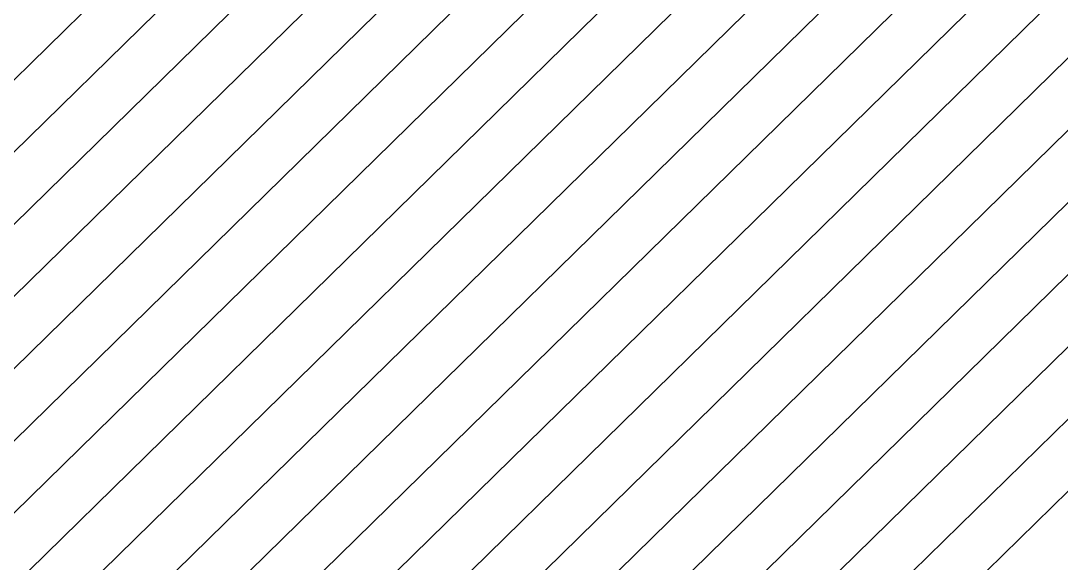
# Model space of a CAD drawing. Extents: x 7084 to 11035, y 13750 to 16729.
# Drawn here: x 8652.69 to 8659.68, y 15527.98 to 15531.62 of the extents above; entities that cross this region are included whole.
import ezdxf

# ---------------------------------------------------------------- set-up
doc = ezdxf.new("R2010")
doc.units = 0
doc.layers.add('Default', color=7, linetype='Continuous')

msp = doc.modelspace()

# ---------------------------------------------------------------- linework, layer by layer
at = {"layer": 'Default'}
for points in [[(8280.4082, 15247.6464), (8462.7632, 15343.0448), (8490.1143, 15341.4101), (8527.7496, 15419.369), (8602.1241, 15430.8112), (8634.383, 15476.5113), (8689.6872, 15449.8127), (8735.2345, 15437.9365), (8784.0917, 15468.4722), (8734.0431, 15529.1157), (8705.8166, 15501.4742), (8650.5124, 15528.1728), (8678.7389, 15555.8143), (8759.3682, 15720.2124), (8819.8535, 15763.2242), (8922.0066, 15787.4183), (8980.0286, 15880.7428), (9154.0947, 15760.4579), (9283.13, 15756.4255), (9355.7124, 15730.8873), (9429.639, 15702.6608), (9663.7992, 15764.8771)], [(8303.8843, 15243.8133), (8470.8599, 15331.166), (8495.9043, 15329.6692), (8535.7913, 15412.2922), (8603.8933, 15422.7695), (8638.0822, 15471.2038), (8688.7221, 15446.7569), (8736.9946, 15434.1701), (8788.7749, 15466.5327), (8735.7318, 15530.8044), (8705.8166, 15501.5092), (8655.1766, 15525.9561), (8685.0919, 15555.2513), (8758.9211, 15705.7845), (8823.0252, 15751.3697), (8931.29, 15777.0114), (8984.4186, 15862.4651), (9143.8044, 15752.3247), (9280.5598, 15748.0511), (9357.4847, 15720.9849)], [(8310.5918, 15242.7181), (8473.1733, 15327.772), (8497.5586, 15326.3146), (8538.089, 15410.2703), (8604.3988, 15420.4718), (8639.1391, 15469.6873), (8688.4464, 15445.8838), (8737.4974, 15433.094), (8790.1129, 15465.9786), (8736.2144, 15531.287), (8705.8166, 15501.5192), (8656.5093, 15525.3227), (8686.907, 15555.0905), (8758.7934, 15701.6623), (8823.9314, 15747.9827), (8933.9424, 15774.038), (8985.6729, 15857.2429), (9140.8643, 15750.001), (9279.8255, 15745.6584), (9357.9911, 15718.1557)], [(8633.8545, 15477.2695), (8689.825, 15450.2493), (8734.9831, 15438.4745), (8783.4227, 15468.7493), (8733.8018, 15528.8744), (8705.8166, 15501.4692), (8649.8461, 15528.4894), (8677.8313, 15555.8947), (8759.4321, 15722.2735), (8819.4004, 15764.9177)], [(8278.7314, 15247.9202), (8462.1848, 15343.8932), (8489.7007, 15342.2487), (8527.1752, 15419.8744), (8601.9978, 15431.3856), (8634.1187, 15476.8904), (8689.7561, 15450.031), (8735.1088, 15438.2055), (8783.7572, 15468.6108), (8733.9225, 15528.9951), (8705.8166, 15501.4717), (8650.1793, 15528.3311), (8678.2851, 15555.8545), (8759.4001, 15721.2429), (8819.627, 15764.0709)], [(8490.5278, 15340.5715), (8528.324, 15418.8635), (8602.2505, 15430.2368), (8634.6472, 15476.1322), (8689.6182, 15449.5945), (8735.3602, 15437.6675), (8784.4262, 15468.3337), (8734.1637, 15529.2363), (8705.8166, 15501.4767), (8650.8456, 15528.0144), (8679.1927, 15555.774), (8759.3363, 15719.1818), (8820.0801, 15762.3774)], [(8490.9414, 15339.7328), (8528.8984, 15418.358), (8602.3769, 15429.6624), (8634.9114, 15475.7531), (8689.5493, 15449.3762), (8735.486, 15437.3984), (8784.7608, 15468.1951), (8734.2843, 15529.3569), (8705.8166, 15501.4792), (8651.1787, 15527.8561), (8679.6465, 15555.7338), (8759.3043, 15718.1512), (8820.3066, 15761.5307)], [(8285.4388, 15246.825), (8464.4982, 15340.4993), (8491.355, 15338.8942), (8529.4728, 15417.8525), (8602.5032, 15429.088), (8635.1757, 15475.374), (8689.4804, 15449.1579), (8735.6117, 15437.1294), (8785.0953, 15468.0566), (8734.405, 15529.4776), (8705.8166, 15501.4817), (8651.5119, 15527.6978), (8680.1002, 15555.6936), (8759.2724, 15717.1207), (8820.5332, 15760.6839)], [(8287.1157, 15246.5512), (8465.0765, 15339.6508), (8491.7686, 15338.0556), (8530.0472, 15417.347), (8602.6296, 15428.5136), (8635.4399, 15474.9949), (8689.4114, 15448.9396), (8735.7374, 15436.8604), (8785.4298, 15467.9181), (8734.5256, 15529.5982), (8705.8166, 15501.4842), (8651.845, 15527.5394), (8680.554, 15555.6534), (8759.2405, 15716.0901), (8820.7597, 15759.8372)], [(8820.9863, 15758.9904), (8759.2085, 15715.0596), (8681.0078, 15555.6132), (8652.1782, 15527.3811), (8705.8166, 15501.4867), (8734.6462, 15529.7188), (8785.7643, 15467.7795), (8735.8631, 15436.5913), (8689.3425, 15448.7214), (8635.7041, 15474.6158), (8602.756, 15427.9392), (8530.6216, 15416.8416), (8492.1821, 15337.2169), (8465.6549, 15338.8023), (8288.7926, 15246.2774)], [(8290.4694, 15246.0036), (8466.2332, 15337.9538), (8492.5957, 15336.3783), (8531.196, 15416.3361), (8602.8824, 15427.3648), (8635.9683, 15474.2366), (8689.2736, 15448.5031), (8735.9888, 15436.3223), (8786.0988, 15467.641), (8734.7668, 15529.8394), (8705.8166, 15501.4892), (8652.5114, 15527.2228), (8681.4616, 15555.573), (8759.1766, 15714.029), (8821.2128, 15758.1437)], [(8493.0093, 15335.5396), (8531.7704, 15415.8306), (8603.0087, 15426.7904), (8636.2326, 15473.8575), (8689.2047, 15448.2848), (8736.1146, 15436.0533), (8786.4333, 15467.5025), (8734.8875, 15529.9601), (8705.8166, 15501.4917), (8652.8445, 15527.0644), (8681.9154, 15555.5328), (8759.1447, 15712.9984), (8821.4394, 15757.297)], [(8494.25, 15333.0237), (8533.4937, 15414.3142), (8603.3878, 15425.0671), (8637.0253, 15472.7202), (8688.9979, 15447.63), (8736.4917, 15435.2462), (8787.4368, 15467.0869), (8735.2493, 15530.3219), (8705.8166, 15501.4992), (8653.844, 15526.5894), (8683.2767, 15555.4122), (8759.0489, 15709.9068), (8822.119, 15754.7567)], [(8298.8537, 15244.6347), (8469.1249, 15333.7114), (8494.6636, 15332.1851), (8534.0681, 15413.8087), (8603.5142, 15424.4927), (8637.2895, 15472.3411), (8688.9289, 15447.4117), (8736.6174, 15434.9772), (8787.7713, 15466.9483), (8735.37, 15530.4426), (8705.8166, 15501.5017), (8654.1771, 15526.4311), (8683.7305, 15555.372), (8759.0169, 15708.8762), (8822.3456, 15753.91)], [(8822.7987, 15752.2165), (8758.9531, 15706.8151), (8684.6381, 15555.2915), (8654.8435, 15526.1144), (8705.8166, 15501.5067), (8735.6112, 15530.6838), (8788.4404, 15466.6713), (8736.8689, 15434.4391), (8688.7911, 15446.9752), (8637.8179, 15471.5829), (8603.767, 15423.3439), (8535.2169, 15412.7977), (8495.4907, 15330.5078), (8470.2816, 15332.0144), (8302.2075, 15244.0871)], [(8823.2518, 15750.523), (8758.8892, 15704.754), (8685.5457, 15555.2111), (8655.5098, 15525.7977), (8705.8166, 15501.5117), (8735.8525, 15530.9251), (8789.1094, 15466.3942), (8737.1203, 15433.9011), (8688.6532, 15446.5386), (8638.3464, 15470.8246), (8604.0197, 15422.1951), (8536.3657, 15411.7868), (8496.3179, 15328.8305), (8471.4383, 15330.3175), (8305.5612, 15243.5395)], [(8823.4783, 15749.6762), (8758.8572, 15703.7234), (8685.9994, 15555.1709), (8655.8429, 15525.6394), (8705.8166, 15501.5142), (8735.9731, 15531.0457), (8789.4439, 15466.2557), (8737.246, 15433.632), (8688.5843, 15446.3203), (8638.6106, 15470.4455), (8604.1461, 15421.6207), (8536.9401, 15411.2813), (8496.7315, 15327.9919), (8472.0166, 15329.469), (8307.2381, 15243.2657)], [(8308.9149, 15242.9919), (8472.595, 15328.6205), (8497.145, 15327.1533), (8537.5145, 15410.7758), (8604.2724, 15421.0463), (8638.8749, 15470.0664), (8688.5154, 15446.102), (8737.3717, 15433.363), (8789.7784, 15466.1171), (8736.0937, 15531.1663), (8705.8166, 15501.5167), (8656.1761, 15525.4811), (8686.4532, 15555.1307), (8758.8253, 15702.6929), (8823.7049, 15748.8295)], [(8682.3692, 15555.4926), (8653.1777, 15526.9061), (8705.8166, 15501.4942), (8735.0081, 15530.0807), (8786.7678, 15467.3639), (8736.2403, 15435.7843), (8689.1357, 15448.0665), (8636.4968, 15473.4784), (8603.1351, 15426.2159), (8532.3449, 15415.3251), (8493.4229, 15334.701), (8467.3899, 15336.2569), (8293.8231, 15245.456)], [(8295.5, 15245.1823), (8467.9682, 15335.4084), (8493.8364, 15333.8624), (8532.9193, 15414.8196), (8603.2615, 15425.6415), (8636.761, 15473.0993), (8689.0668, 15447.8483), (8736.366, 15435.5152), (8787.1023, 15467.2254), (8735.1287, 15530.2013), (8705.8166, 15501.4967), (8653.5108, 15526.7478), (8682.823, 15555.4524)], [(8300.5306, 15244.3609), (8469.7033, 15332.8629), (8495.0771, 15331.3465), (8534.6425, 15413.3032), (8603.6406, 15423.9183), (8637.5537, 15471.962), (8688.86, 15447.1934), (8736.7431, 15434.7081), (8788.1058, 15466.8098), (8735.4906, 15530.5632), (8705.8166, 15501.5042), (8654.5103, 15526.2728), (8684.1843, 15555.3317)]]:
    msp.add_lwpolyline(points, dxfattribs=at)

doc.saveas('drawing.dxf')
